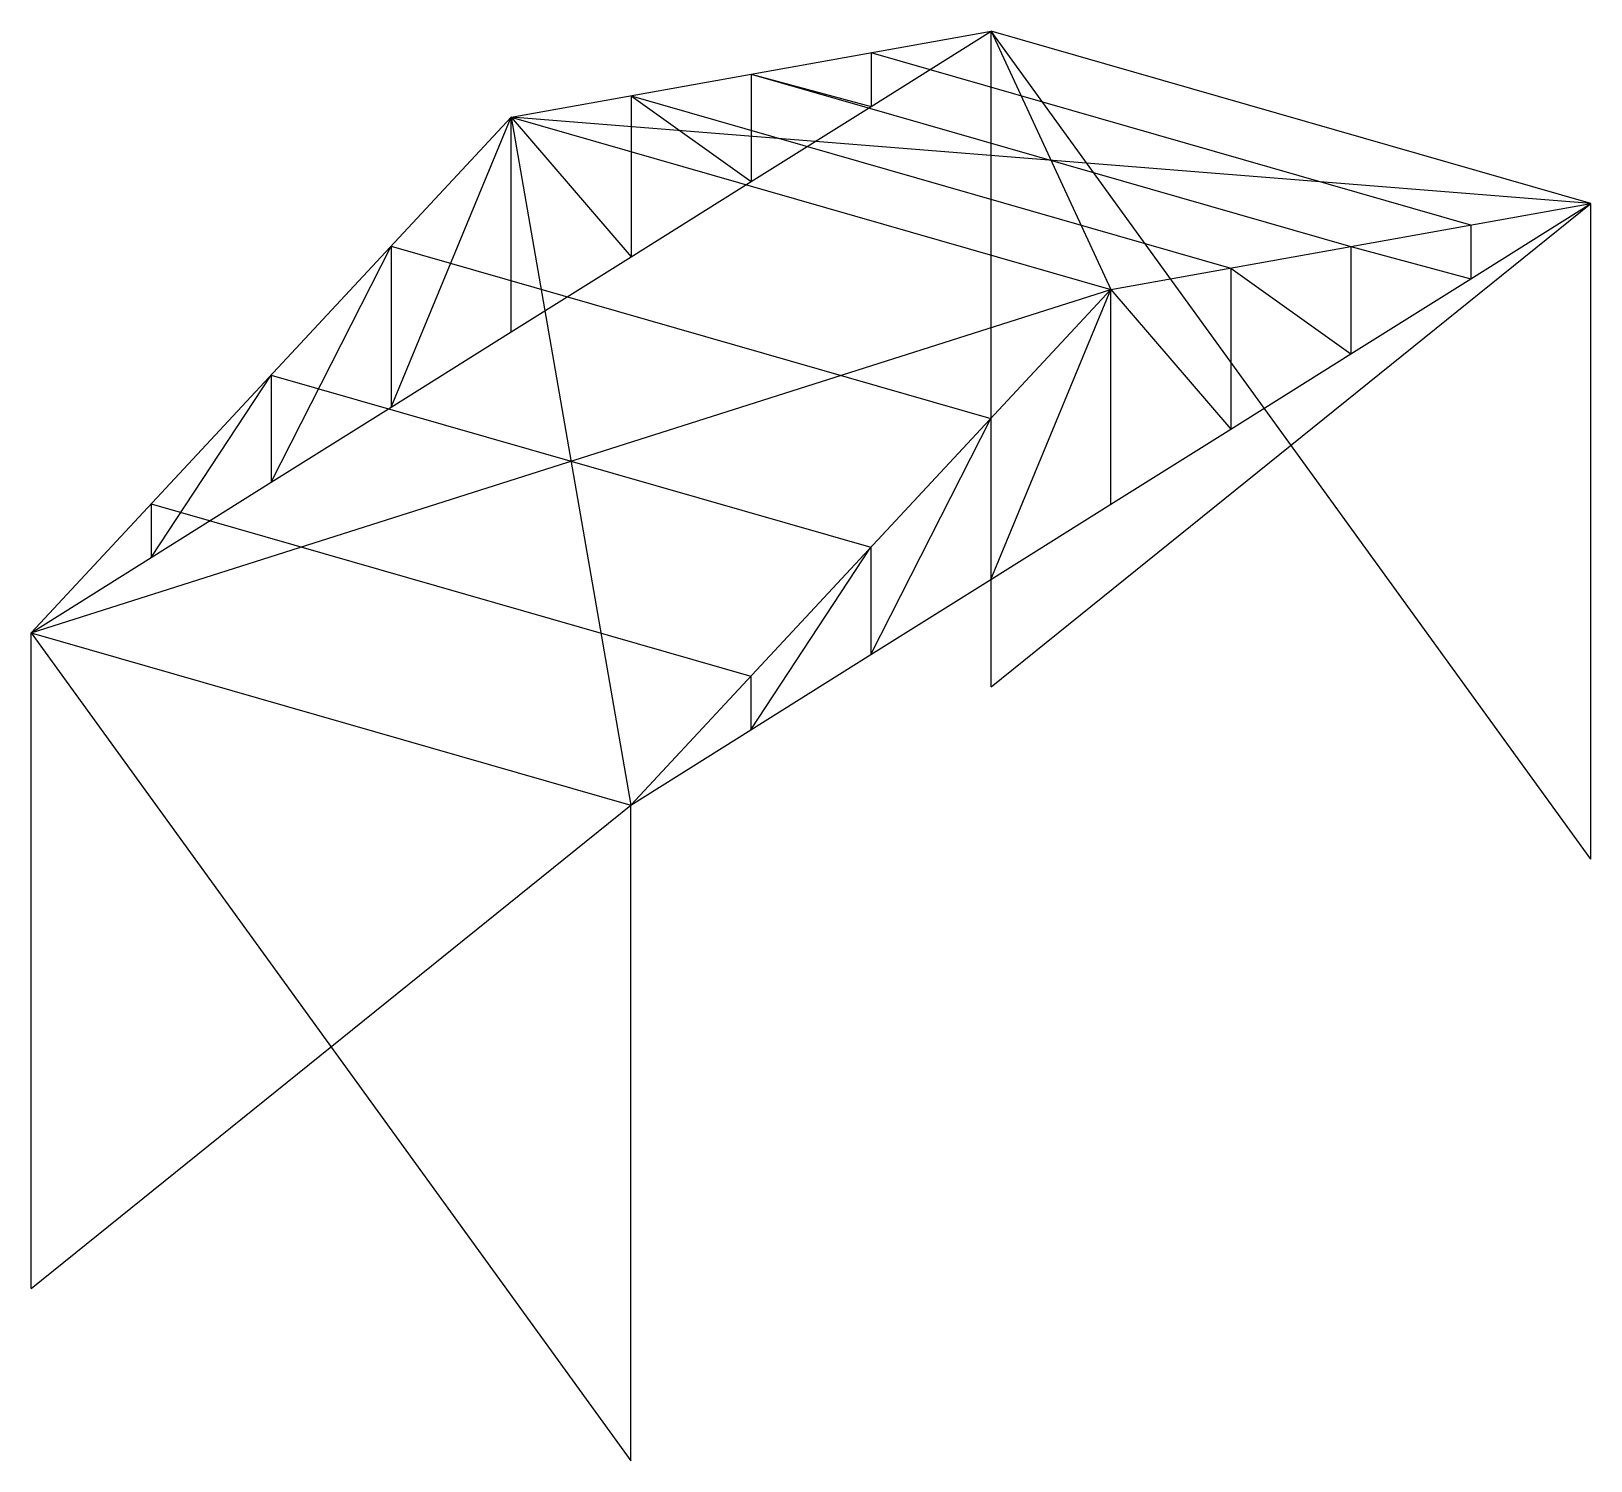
# Model space of a CAD drawing. Extents: x 39 to 157, y 2 to 110.
import ezdxf

# ---------------------------------------------------------------- set-up
doc = ezdxf.new("R2010")
doc.units = 0
doc.layers.get('0').update_dxf_attribs({"linetype": 'CONTINUOUS'})
doc.layers.add('PROCEDIMIENTO', color=7, linetype='CONTINUOUS')

msp = doc.modelspace()

# ---------------------------------------------------------------- linework, layer by layer
at = {"color": 7, "linetype": 'CONTINUOUS'}
for p, q in [((102.5846, 104.4285), (111.6959, 110.1383)), ((93.4733, 98.7187), (102.5846, 104.4285)), ((84.362, 93.0088), (93.4733, 98.7187)), ((148.1258, 91.3421), (157.2371, 97.052)), ((75.2507, 87.299), (84.362, 93.0088)), ((139.0145, 85.6323), (148.1258, 91.3421)), ((66.1393, 81.5891), (75.2507, 87.299)), ((129.9032, 79.9224), (139.0145, 85.6323)), ((57.028, 75.8793), (66.1393, 81.5891)), ((120.7918, 74.2126), (129.9032, 79.9224)), ((47.9167, 70.1694), (57.028, 75.8793)), ((111.6805, 68.5027), (120.7918, 74.2126)), ((38.8054, 64.4596), (47.9167, 70.1694)), ((102.5692, 62.7929), (111.6805, 68.5027)), ((93.4579, 57.083), (102.5692, 62.7929)), ((84.3466, 51.3732), (93.4579, 57.083))]:
    msp.add_line(p, q, dxfattribs=at)
at = {"layer": 'PROCEDIMIENTO', "color": 7, "linetype": 'CONTINUOUS'}
for p, q in [((75.2507, 103.5979), (111.6959, 110.1383)), ((111.6959, 110.1383), (120.7918, 90.5115)), ((157.2371, 47.2497), (111.6959, 110.1383)), ((157.2371, 97.052), (111.6959, 110.1383)), ((111.6959, 60.3361), (111.6959, 110.1383)), ((148.1258, 95.4168), (102.5846, 108.5032)), ((102.5846, 108.5032), (102.5846, 104.4285)), ((93.4733, 106.8681), (139.0145, 93.7817)), ((93.4733, 106.8681), (102.5846, 104.4285)), ((93.4733, 106.8681), (93.4733, 98.7187)), ((84.362, 105.233), (129.9032, 92.1466)), ((84.362, 105.233), (84.362, 93.0088)), ((84.362, 105.233), (93.4733, 98.7187)), ((75.2507, 103.5979), (38.8054, 64.4596)), ((66.1393, 81.5891), (75.2507, 103.5979)), ((75.2507, 103.5979), (84.3466, 51.3732)), ((157.2371, 97.052), (75.2507, 103.5979)), ((75.2507, 103.5979), (120.7918, 90.5115)), ((75.2507, 87.299), (75.2507, 103.5979)), ((75.2507, 103.5979), (84.362, 93.0088)), ((111.6959, 60.3361), (157.2371, 97.052)), ((120.7918, 90.5115), (157.2371, 97.052)), ((157.2371, 47.2497), (157.2371, 97.052)), ((148.1258, 95.4168), (148.1258, 91.3421)), ((57.028, 75.8793), (66.1393, 93.8133)), ((66.1393, 93.8133), (111.6805, 80.7269)), ((66.1393, 93.8133), (66.1393, 81.5891)), ((139.0145, 93.7817), (148.1258, 91.3421)), ((139.0145, 93.7817), (139.0145, 85.6323)), ((129.9032, 92.1466), (139.0145, 85.6323)), ((129.9032, 92.1466), (129.9032, 79.9224)), ((38.8054, 64.4596), (120.7918, 90.5115)), ((120.7918, 90.5115), (84.3466, 51.3732)), ((111.6805, 68.5027), (120.7918, 90.5115)), ((120.7918, 90.5115), (129.9032, 79.9224)), ((120.7918, 74.2126), (120.7918, 90.5115)), ((47.9167, 70.1694), (57.028, 84.0287)), ((57.028, 84.0287), (102.5692, 70.9423)), ((57.028, 84.0287), (57.028, 75.8793)), ((102.5692, 62.7929), (111.6805, 80.7269)), ((111.6805, 80.7269), (111.6805, 68.5027)), ((47.9167, 74.2442), (93.4579, 61.1578)), ((47.9167, 74.2442), (47.9167, 70.1694)), ((93.4579, 57.083), (102.5692, 70.9423)), ((102.5692, 70.9423), (102.5692, 62.7929)), ((38.8054, 64.4596), (84.3466, 1.5709)), ((38.8054, 64.4596), (84.3466, 51.3732)), ((38.8054, 14.6573), (38.8054, 64.4596)), ((93.4579, 61.1578), (93.4579, 57.083)), ((38.8054, 14.6573), (84.3466, 51.3732)), ((84.3466, 1.5709), (84.3466, 51.3732))]:
    msp.add_line(p, q, dxfattribs=at)

doc.saveas('drawing.dxf')
